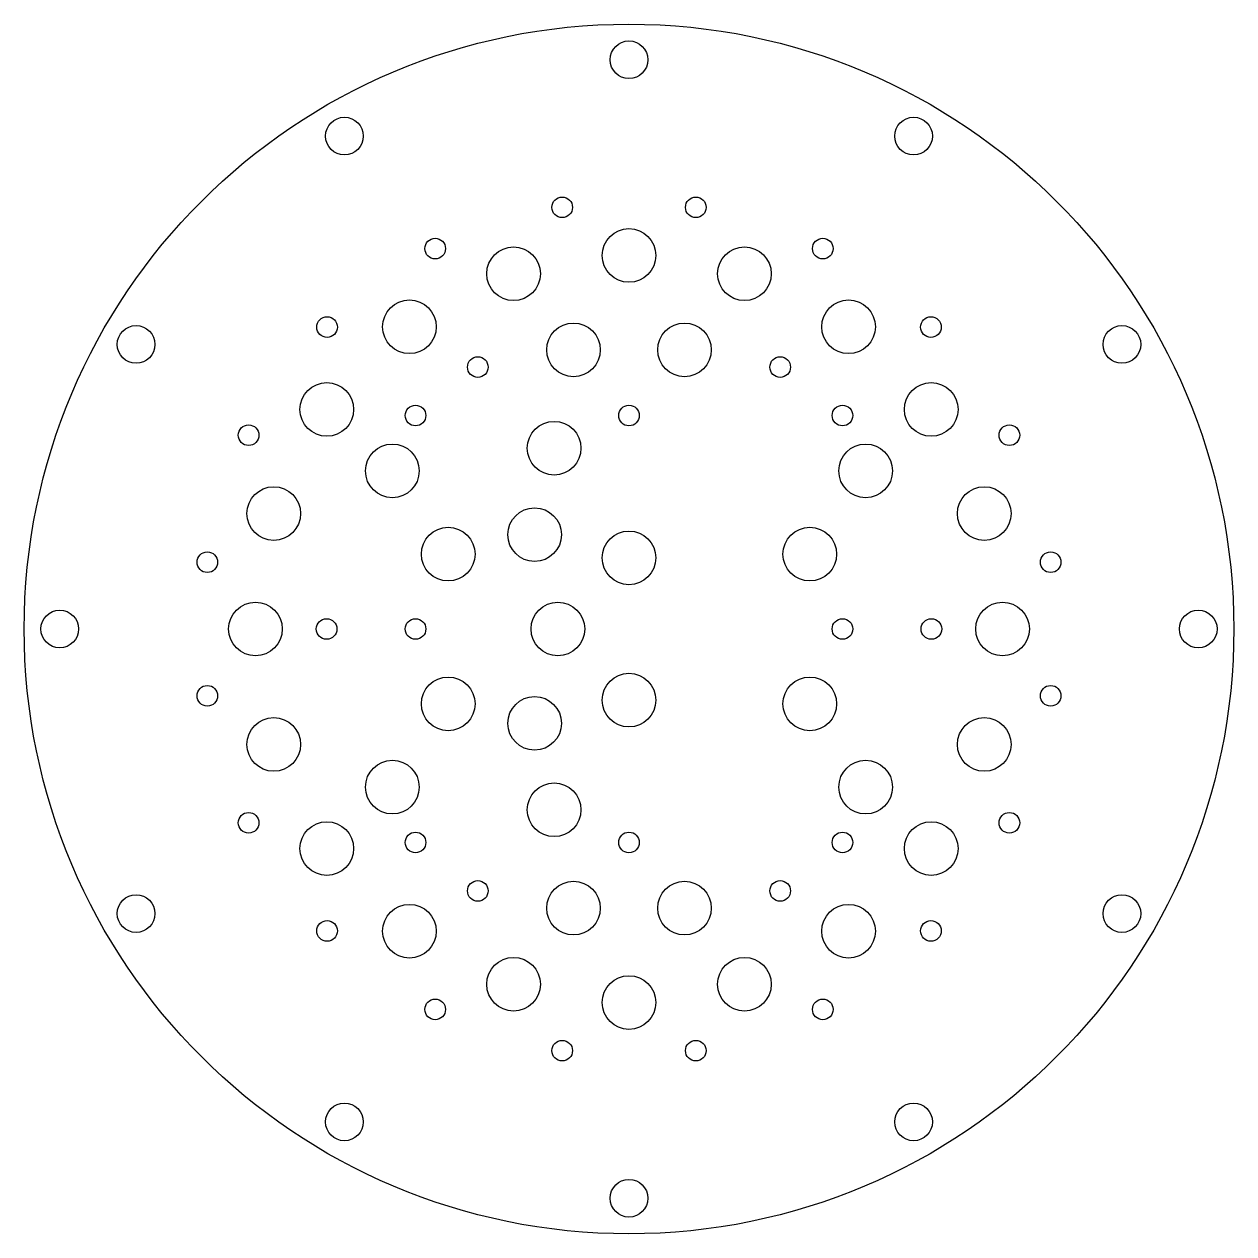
# Model space of a CAD drawing. Header units: millimetres. Extents: x -85 to 85, y -85 to 85.
import ezdxf

# ---------------------------------------------------------------- set-up
doc = ezdxf.new("R2010")
doc.units = ezdxf.units.MM
doc.layers.get('0').update_dxf_attribs({"linetype": 'CONTINUOUS'})

msp = doc.modelspace()

# ---------------------------------------------------------------- linework, layer by layer
for centre, radius in [((0, 0), 85), ((0, 80), 2.65), ((-40, 69.28), 2.65), ((40, 69.28), 2.65), ((-9.39, 59.26), 1.45), ((9.39, 59.26), 1.45), ((0, 52.5), 3.77), ((-27.24, 53.46), 1.45), ((27.24, 53.46), 1.45), ((-16.22, 49.93), 3.77), ((16.22, 49.93), 3.77), ((-30.86, 42.47), 3.77), ((30.86, 42.47), 3.77), ((-69.28, 40), 2.65), ((-42.43, 42.43), 1.45), ((-7.8, 39.23), 3.77), ((7.8, 39.23), 3.77), ((42.43, 42.43), 1.45), ((69.28, 40), 2.65), ((-21.25, 36.81), 1.45), ((21.25, 36.81), 1.45), ((-42.47, 30.86), 3.77), ((42.47, 30.86), 3.77), ((-30, 30), 1.45), ((0, 30), 1.45), ((30, 30), 1.45), ((-10.52, 25.41), 3.77), ((-53.46, 27.24), 1.45), ((53.46, 27.24), 1.45), ((-33.26, 22.22), 3.77), ((33.26, 22.22), 3.77), ((-49.93, 16.22), 3.77), ((49.93, 16.22), 3.77), ((-13.26, 13.26), 3.77), ((-25.41, 10.52), 3.77), ((0, 10), 3.77), ((25.41, 10.52), 3.77), ((-59.26, 9.39), 1.45), ((59.26, 9.39), 1.45), ((-52.5, 0), 3.77), ((-10, 0), 3.77), ((52.5, 0), 3.77), ((-80, 0), 2.65), ((80, 0), 2.65), ((-42.5, 0), 1.45), ((-30, 0), 1.45), ((30, 0), 1.45), ((42.5, 0), 1.45), ((-25.41, -10.52), 3.77), ((0, -10), 3.77), ((25.41, -10.52), 3.77), ((-59.26, -9.39), 1.45), ((59.26, -9.39), 1.45), ((-13.26, -13.26), 3.77), ((-49.93, -16.22), 3.77), ((49.93, -16.22), 3.77), ((-33.26, -22.22), 3.77), ((33.26, -22.22), 3.77), ((-10.52, -25.41), 3.77), ((-53.46, -27.24), 1.45), ((-42.47, -30.86), 3.77), ((42.47, -30.86), 3.77), ((53.46, -27.24), 1.45), ((-30, -30), 1.45), ((0, -30), 1.45), ((30, -30), 1.45), ((-21.25, -36.81), 1.45), ((-7.8, -39.23), 3.77), ((7.8, -39.23), 3.77), ((21.25, -36.81), 1.45), ((-69.28, -40), 2.65), ((69.28, -40), 2.65), ((-30.86, -42.47), 3.77), ((30.86, -42.47), 3.77), ((-42.43, -42.43), 1.45), ((42.43, -42.43), 1.45), ((-16.22, -49.93), 3.77), ((16.22, -49.93), 3.77), ((0, -52.5), 3.77), ((-27.24, -53.46), 1.45), ((27.24, -53.46), 1.45), ((-9.39, -59.26), 1.45), ((9.39, -59.26), 1.45), ((-40, -69.28), 2.65), ((40, -69.28), 2.65), ((0, -80), 2.65)]:
    msp.add_circle(centre, radius)

doc.saveas('drawing.dxf')
